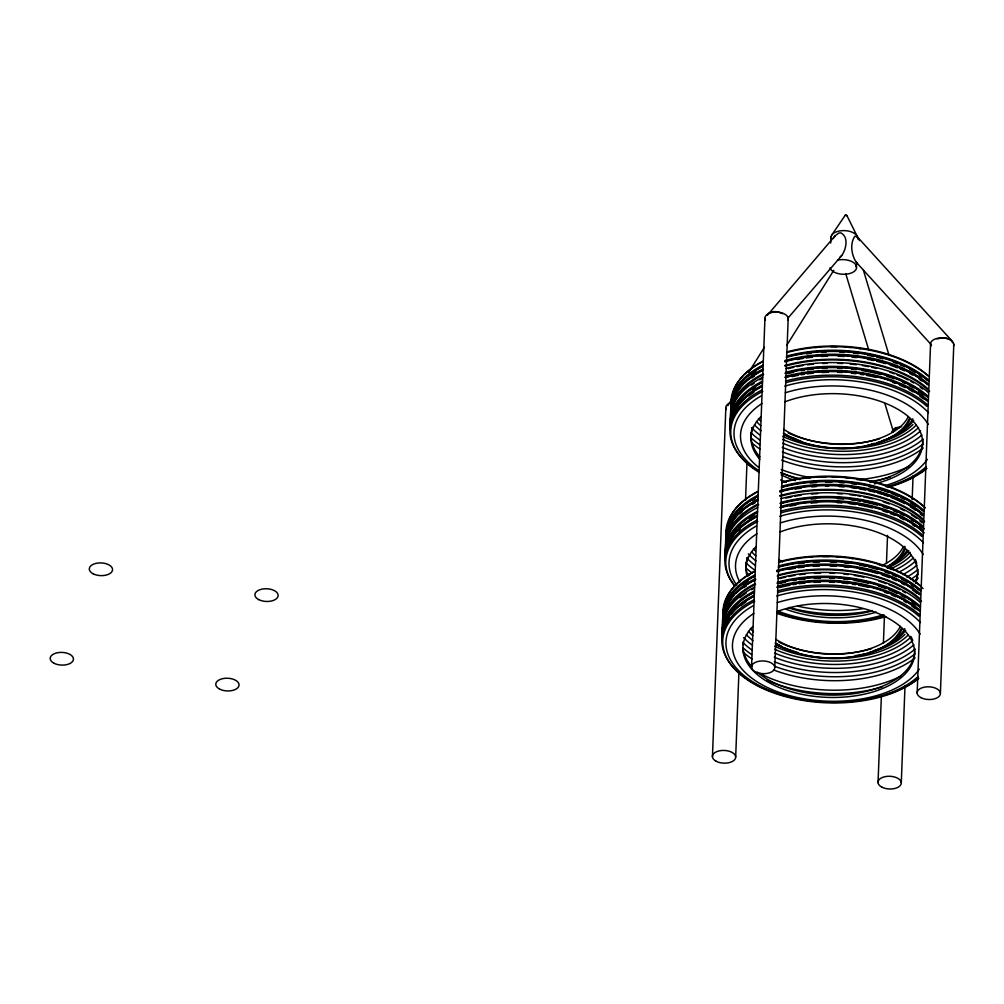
<?xml version="1.0" encoding="UTF-8"?>
<svg xmlns="http://www.w3.org/2000/svg" width="1004" height="1004" viewBox="0 0 1004 1004"><rect width="100%" height="100%" fill="white"/><g stroke="black" fill="none" stroke-linecap="round" stroke-linejoin="round"><path stroke-width="1.5" d="M712.438 756.74L725.842 407.837M735.681 756.853L738.919 672.366M745.533 500.268L746.976 462.718M751.544 667.258L764.948 318.368M774.787 667.371L788.19 318.481M830.71 243.081L830.935 236.982M878.048 782.58L881.349 696.525M883.394 643.338L884.474 615.176M886.457 563.545L887.536 535.383M901.291 782.693L905.018 685.694M912.172 499.515L913.063 476.047M917.154 693.099L930.557 344.209M940.397 693.212L953.8 344.322M845.268 215.182L846.861 215.534L845.268 215.182L831.688 235.137M855.797 266.675L857.102 263.663M767.269 315.356L834.977 235.94L838.817 233.028L840.762 232.84C849.007 236.844 846.121 249.469 841.691 255.568L787.738 318.368M727.8 405.704L733.623 396.404M748.607 372.484L764.433 347.246M786.647 345.501L833.784 270.302M833.333 238.463L834.977 235.94M839.821 257.426L841.691 255.568M767.897 314.014C771.8 310.249 778.188 311.391 782.568 313.687M937.159 338.888C942.016 337.658 948.78 336.93 952.206 341.373L952.432 342.703M901.592 426.6L895.267 427.905L894.024 429.009L893.422 431.833L884.888 403.508M951.29 340.168L857.215 236.756L854.755 236.329C849.823 243.721 851.442 255.041 856.236 262.22L931.536 344.987M856.236 262.22L857.491 262.885M857.215 236.756L859.537 240.596M846.849 215.408L857.516 237.007M863.44 270.327L889.067 355.353M845.795 273.803L868.711 349.831M726.356 409.494A11.634 6.35 2.2 0 1 731.238 402.353M765.462 320.012A11.634 6.35 2.2 0 1 776.105 312.056A11.634 6.35 2.2 0 1 787.914 320.125M931.072 345.853A11.634 6.35 2.2 0 1 941.714 337.896A11.634 6.35 2.2 0 1 953.524 345.966M740.023 513.822A106.022 57.893 2.2 0 1 742.144 511.864M752.147 504.548A106.022 57.893 2.2 0 1 754.958 502.878M795.181 489.111A106.022 57.893 2.2 0 1 801.33 488.107M811.759 486.927A106.022 57.893 2.2 0 1 816.327 486.601M825.526 486.287A106.022 57.893 2.2 0 1 828.589 486.275M839.344 486.626A106.022 57.893 2.2 0 1 843.987 486.965M851.63 487.768A106.022 57.893 2.2 0 1 856.136 488.383M859.273 488.885A106.022 57.893 2.2 0 1 865.548 490.052M868.648 490.718A106.022 57.893 2.2 0 1 874.748 492.198M877.734 493.014A106.022 57.893 2.2 0 1 882.089 494.307M883.608 494.796A106.022 57.893 2.2 0 1 888.101 496.327M891.037 497.432A106.022 57.893 2.2 0 1 904.692 503.631M910.289 506.832A106.022 57.893 2.2 0 1 915.51 510.258M920.241 513.872A106.022 57.893 2.2 0 1 922.4 515.73M729.506 527.552A106.022 57.893 2.2 0 1 757.543 500.318M780.434 491.332A106.022 57.893 2.2 0 1 922.45 514.537M726.093 534.944A107.215 58.546 2.2 0 1 758.309 491.558M781.576 482.761A107.215 58.546 2.2 0 1 923.743 506.631M884.16 616.205A103.048 56.274 2.2 0 1 776.845 612.314M736.685 585.031A103.048 56.274 2.2 0 1 756.301 526.033M779.807 516.307A103.048 56.274 2.2 0 1 923.504 542.888M886.043 616.594A106.324 58.069 2.2 0 1 776.607 613.18M734.602 585.683A106.324 58.069 2.2 0 1 757.794 521.54M780.861 512.818A106.324 58.069 2.2 0 1 921.86 536.487M725.766 543.729A107.215 58.546 2.2 0 1 757.97 500.331M779.794 491.935A107.215 58.546 2.2 0 1 923.416 515.403M738.555 526.912A106.022 57.893 2.2 0 1 740.601 524.941M748.984 518.378A106.022 57.893 2.2 0 1 754.493 514.989M811.295 499.038A106.022 57.893 2.2 0 1 815.863 498.699M837.336 498.637A106.022 57.893 2.2 0 1 843.523 499.063M851.166 499.866A106.022 57.893 2.2 0 1 855.672 500.494M857.24 500.732A106.022 57.893 2.2 0 1 860.39 501.26M863.528 501.837A106.022 57.893 2.2 0 1 877.27 505.112M883.144 506.894A106.022 57.893 2.2 0 1 887.636 508.438M893.447 510.685A106.022 57.893 2.2 0 1 897.651 512.504M900.35 513.759A106.022 57.893 2.2 0 1 904.227 515.73M911.168 519.771A106.022 57.893 2.2 0 1 913.778 521.49M919.777 525.971A106.022 57.893 2.2 0 1 921.936 527.828M729.619 538.345A106.022 57.893 2.2 0 1 757.079 512.416M779.97 503.431A106.022 57.893 2.2 0 1 924.345 528.857M725.302 555.827A107.215 58.546 2.2 0 1 757.505 512.442M780.773 503.631A107.215 58.546 2.2 0 1 922.952 527.514M729.67 523.523A106.022 57.893 2.2 0 1 757.694 496.277M782.016 486.902A106.022 57.893 2.2 0 1 922.601 510.509M738.392 530.94A106.022 57.893 2.2 0 1 740.437 528.97M790.022 506.129A106.022 57.893 2.2 0 1 796.097 504.974M811.132 503.067A106.022 57.893 2.2 0 1 817.243 502.653M837.185 502.678A106.022 57.893 2.2 0 1 841.816 502.979M849.497 503.719A106.022 57.893 2.2 0 1 855.508 504.523M858.658 505.025A106.022 57.893 2.2 0 1 872.627 507.949M882.98 510.923A106.022 57.893 2.2 0 1 887.473 512.467M890.41 513.571A106.022 57.893 2.2 0 1 894.715 515.316M900.186 517.8A106.022 57.893 2.2 0 1 904.077 519.771M912.335 524.653A106.022 57.893 2.2 0 1 914.882 526.397M728.891 543.691A106.022 57.893 2.2 0 1 756.928 516.445M779.807 507.472A106.022 57.893 2.2 0 1 924.195 532.898M725.942 550.305A107.215 58.546 2.2 0 1 757.832 504.133M779.644 495.738A107.215 58.546 2.2 0 1 923.266 519.206M725.139 559.868A107.215 58.546 2.2 0 1 757.355 516.47M780.61 507.673A107.215 58.546 2.2 0 1 922.789 531.543M860.968 621.15A107.215 58.546 2.2 0 1 856.45 621.664M845.669 622.43A107.215 58.546 2.2 0 1 841.013 622.58M833.282 622.568A107.215 58.546 2.2 0 1 828.614 622.417M819.239 621.777A107.215 58.546 2.2 0 1 814.608 621.288M807.015 620.246A107.215 58.546 2.2 0 1 783.635 614.912M782.267 614.486A107.215 58.546 2.2 0 1 777.698 612.967M734.802 585.909A107.215 58.546 2.2 0 1 757.217 520.034M780.472 511.224A107.215 58.546 2.2 0 1 922.651 535.107M904.993 546.327A72.765 39.733 2.2 0 1 886.494 566.971M905.332 548.862A74.108 40.474 2.2 0 1 887.511 566.946M725.967 538.508A107.215 58.546 2.2 0 1 758.171 495.11M781.438 486.312A107.215 58.546 2.2 0 1 923.617 510.183M725.817 553.618A107.215 58.546 2.2 0 1 757.694 507.459M780.961 498.649A107.215 58.546 2.2 0 1 923.14 522.519M725.804 542.549A107.215 58.546 2.2 0 1 758.02 499.151M779.844 490.755A107.215 58.546 2.2 0 1 923.454 514.224M903.336 546.703A72.514 39.595 2.2 0 1 881.55 565.666M782.681 561.901A72.514 39.595 2.2 0 1 778.753 559.529M883.394 614.787A96.447 52.672 2.2 0 1 778.414 611.26M739.86 582.044A96.447 52.672 2.2 0 1 756.941 533.701M780.384 522.921A96.447 52.672 2.2 0 1 923.216 554.459M785.894 498.122A106.022 57.893 2.2 0 1 791.867 496.804M794.917 496.227A106.022 57.893 2.2 0 1 801.054 495.236M811.483 494.043A106.022 57.893 2.2 0 1 817.582 493.642M837.537 493.654A106.022 57.893 2.2 0 1 842.168 493.955M849.836 494.696A106.022 57.893 2.2 0 1 855.86 495.499M857.429 495.75A106.022 57.893 2.2 0 1 860.579 496.277M863.716 496.854A106.022 57.893 2.2 0 1 872.965 498.925M883.332 501.912A106.022 57.893 2.2 0 1 889.293 503.995M900.538 508.777A106.022 57.893 2.2 0 1 904.416 510.747M911.368 514.788A106.022 57.893 2.2 0 1 916.464 518.265M919.965 520.988A106.022 57.893 2.2 0 1 922.124 522.846M725.917 539.7A107.215 58.546 2.2 0 1 758.133 496.302M781.388 487.505A107.215 58.546 2.2 0 1 923.567 511.375M725.189 558.676A107.215 58.546 2.2 0 1 757.392 515.278M780.66 506.48A107.215 58.546 2.2 0 1 922.839 530.35M915.573 561.035A95.242 52.02 2.2 0 1 898.241 572.443M756.012 560.96A95.242 52.02 2.2 0 1 748.344 553.869M728.251 535.471A106.022 57.893 2.2 0 1 758.66 504.623M780.246 496.315A106.022 57.893 2.2 0 1 924.621 521.741M870.819 611.31A85.892 46.912 2.2 0 1 788.981 607.909M748.03 576.17A85.892 46.912 2.2 0 1 747.578 557.32M915.209 559.328A85.892 46.912 2.2 0 1 916.715 563.395M917.756 570.385A85.892 46.912 2.2 0 1 915.661 581.002M729.544 518.767A106.324 58.069 2.2 0 1 757.656 491.445M782.041 482.046A106.324 58.069 2.2 0 1 925.424 507.936M876.329 612.126A85.892 46.912 2.2 0 1 785.931 609.227M747.014 575.819A85.892 46.912 2.2 0 1 755.799 546.929M779.807 532.057A85.892 46.912 2.2 0 1 878.211 532.559A85.892 46.912 2.2 0 1 915.56 583.374M805.647 478.205A103.048 56.274 2.2 0 1 810.266 477.691M821.247 476.95A103.048 56.274 2.2 0 1 825.991 476.837M832.103 476.862A103.048 56.274 2.2 0 1 836.583 477.013M845.594 477.628A103.048 56.274 2.2 0 1 850.049 478.092M857.429 479.121A103.048 56.274 2.2 0 1 863.54 480.201M917.945 574.288A101.931 55.672 2.2 0 1 910.528 579.484M752.272 573.133A101.931 55.672 2.2 0 1 746.825 568.728M725.34 554.647A107.215 58.546 2.2 0 1 757.556 511.249M780.811 502.452A107.215 58.546 2.2 0 1 922.99 526.322M911.281 555.212A88.063 48.092 2.2 0 1 890.372 568.929M755.497 551.096A88.063 48.092 2.2 0 1 753.452 548.774M913.527 557.735A91.778 50.125 2.2 0 1 894.162 570.397M755.786 555.927A91.778 50.125 2.2 0 1 751.494 551.673M917.982 569.494A100.5 54.881 2.2 0 1 906.901 577.087M755.259 570.485A100.5 54.881 2.2 0 1 745.922 562.817M871.961 610.52A101.931 55.672 2.2 0 1 789.131 607.445M862.875 608.725A102.421 55.935 2.2 0 1 797.829 606.203M918.208 578.141A102.421 55.935 2.2 0 1 913.364 581.68M749.461 575.229A102.421 55.935 2.2 0 1 747.302 573.447M740.174 509.781A106.022 57.893 2.2 0 1 742.307 507.823M752.31 500.507A106.022 57.893 2.2 0 1 755.121 498.85M810.391 483.024A106.022 57.893 2.2 0 1 816.49 482.573M825.69 482.246A106.022 57.893 2.2 0 1 831.801 482.284M839.507 482.598A106.022 57.893 2.2 0 1 844.138 482.924M851.781 483.727A106.022 57.893 2.2 0 1 856.286 484.355M868.811 486.676A106.022 57.893 2.2 0 1 874.911 488.157M877.885 488.973A106.022 57.893 2.2 0 1 882.24 490.278M883.758 490.755A106.022 57.893 2.2 0 1 888.251 492.299M891.188 493.391A106.022 57.893 2.2 0 1 898.266 496.365M900.964 497.633A106.022 57.893 2.2 0 1 904.855 499.603M910.452 502.791A106.022 57.893 2.2 0 1 915.661 506.229M916.953 565.152A98.216 53.639 2.2 0 1 902.809 574.627M754.682 565.014A98.216 53.639 2.2 0 1 746.7 557.96M910.113 552.326A84.349 46.059 2.2 0 1 887.298 568.088M908.733 550.543A80.885 44.176 2.2 0 1 887.699 566.796M907.114 550.28A77.91 42.544 2.2 0 1 887.862 566.695M751.87 377.918A106.022 57.893 2.2 0 1 754.443 376.111M797.151 359.52A106.022 57.893 2.2 0 1 803.25 358.415M806.325 357.951A106.022 57.893 2.2 0 1 812.236 357.211M821.335 356.445A106.022 57.893 2.2 0 1 827.472 356.182M838.177 356.194A106.022 57.893 2.2 0 1 844.351 356.47M852.057 357.085A106.022 57.893 2.2 0 1 856.625 357.6M867.418 359.281A106.022 57.893 2.2 0 1 873.656 360.549M876.73 361.264A106.022 57.893 2.2 0 1 885.654 363.699M890.109 365.13A106.022 57.893 2.2 0 1 897.488 367.841M900.337 369.008A106.022 57.893 2.2 0 1 904.466 370.865M909.699 373.475A106.022 57.893 2.2 0 1 912.536 375.032M919.25 379.223A106.022 57.893 2.2 0 1 921.735 380.993M734.514 397.396A106.022 57.893 2.2 0 1 742.922 384.645M744.064 383.465A106.022 57.893 2.2 0 1 762.551 370.15M785.429 361.176A106.022 57.893 2.2 0 1 927.445 384.381M731.1 404.788A107.215 58.546 2.2 0 1 763.316 361.39M786.571 352.592A107.215 58.546 2.2 0 1 928.75 376.462M926.19 466.647A103.048 56.274 2.2 0 1 886.231 486.865M759.112 470.838A103.048 56.274 2.2 0 1 761.296 395.865M784.814 386.138A103.048 56.274 2.2 0 1 928.499 412.719M926.855 468.416A106.324 58.069 2.2 0 1 888.201 487.241M759.35 472.495A106.324 58.069 2.2 0 1 762.789 391.372M785.856 382.649A106.324 58.069 2.2 0 1 926.855 406.319M731.088 416.346A107.215 58.546 2.2 0 1 762.977 370.175M784.789 361.779A107.215 58.546 2.2 0 1 928.411 385.247M912.975 424.504A84.349 46.059 2.2 0 1 877.948 442.814M875.124 443.517A84.349 46.059 2.2 0 1 867.858 445.023M801.945 441.66A84.349 46.059 2.2 0 1 783.685 434.682M913.728 420.387A80.885 44.176 2.2 0 1 881.474 441.007M796.122 439.062A80.885 44.176 2.2 0 1 791.679 437.342M788.83 436.112A80.885 44.176 2.2 0 1 783.459 433.49M752.674 389.113A106.022 57.893 2.2 0 1 755.322 387.343M787.789 373.676A106.022 57.893 2.2 0 1 793.675 372.258M801.255 370.777A106.022 57.893 2.2 0 1 804.317 370.275M807.316 369.848A106.022 57.893 2.2 0 1 813.265 369.146M822.401 368.455A106.022 57.893 2.2 0 1 826.995 368.28M837.712 368.292A106.022 57.893 2.2 0 1 842.343 368.481M851.593 369.183A106.022 57.893 2.2 0 1 856.161 369.71M862.235 370.564A106.022 57.893 2.2 0 1 880.784 374.542M886.632 376.249A106.022 57.893 2.2 0 1 894.112 378.809M902.646 382.336A106.022 57.893 2.2 0 1 905.344 383.603M909.235 385.574A106.022 57.893 2.2 0 1 913.464 387.946M918.773 391.322A106.022 57.893 2.2 0 1 923.642 394.898M734.049 409.494A106.022 57.893 2.2 0 1 762.086 382.26M784.965 373.275A106.022 57.893 2.2 0 1 926.981 396.48M730.297 425.671A107.215 58.546 2.2 0 1 762.513 382.273M785.768 373.475A107.215 58.546 2.2 0 1 927.947 397.346M734.664 393.367A106.022 57.893 2.2 0 1 762.701 366.121M787.01 356.746A106.022 57.893 2.2 0 1 927.596 380.34M748.808 395.915A106.022 57.893 2.2 0 1 753.828 392.25M792.03 376.625A106.022 57.893 2.2 0 1 798.042 375.358M801.092 374.806A106.022 57.893 2.2 0 1 804.166 374.316M807.166 373.877A106.022 57.893 2.2 0 1 813.114 373.187M822.238 372.497A106.022 57.893 2.2 0 1 828.375 372.283M837.562 372.321A106.022 57.893 2.2 0 1 842.18 372.509M851.442 373.224A106.022 57.893 2.2 0 1 856.01 373.739M860.516 374.354A106.022 57.893 2.2 0 1 863.666 374.856M866.803 375.421A106.022 57.893 2.2 0 1 876.103 377.404M892.481 382.311A106.022 57.893 2.2 0 1 895.417 383.402M899.709 385.147A106.022 57.893 2.2 0 1 905.194 387.632M909.072 389.602A106.022 57.893 2.2 0 1 913.301 391.974M919.89 396.229A106.022 57.893 2.2 0 1 923.479 398.927M733.886 413.535A106.022 57.893 2.2 0 1 761.923 386.289M784.814 377.303A106.022 57.893 2.2 0 1 926.83 400.521M730.937 420.136A107.215 58.546 2.2 0 1 762.827 373.965M784.651 365.569A107.215 58.546 2.2 0 1 928.261 389.037M730.146 429.699A107.215 58.546 2.2 0 1 762.35 386.314M785.617 377.504A107.215 58.546 2.2 0 1 927.796 401.387M926.479 468.504A107.215 58.546 2.2 0 1 920.053 473.11M914.556 476.348A107.215 58.546 2.2 0 1 894.338 484.857M753.477 468.19A107.215 58.546 2.2 0 1 762.212 389.866M785.479 381.068A107.215 58.546 2.2 0 1 927.658 404.938M908.996 419.057A72.765 39.733 2.2 0 1 856.023 447.407A72.765 39.733 2.2 0 1 783.421 433.176M910.339 418.706A74.108 40.474 2.2 0 1 857.316 447.47A74.108 40.474 2.2 0 1 783.735 433.904M730.962 408.352A107.215 58.546 2.2 0 1 763.178 364.954M786.433 356.156A107.215 58.546 2.2 0 1 928.612 380.027M730.812 423.462A107.215 58.546 2.2 0 1 762.701 377.291M785.956 368.493A107.215 58.546 2.2 0 1 928.135 392.363M920.568 430.867A95.242 52.02 2.2 0 1 782.718 443.253M761.019 430.804A95.242 52.02 2.2 0 1 754.406 424.83M730.812 412.38A107.215 58.546 2.2 0 1 763.015 368.983M784.839 360.587A107.215 58.546 2.2 0 1 928.462 384.055M908.344 416.534A72.514 39.595 2.2 0 1 854.956 443.68A72.514 39.595 2.2 0 1 783.76 429.373M927.357 459.33A96.447 52.672 2.2 0 1 885.541 485.497M786.257 482.171A96.447 52.672 2.2 0 1 780.635 479.962M758.647 467.362A96.447 52.672 2.2 0 1 761.948 403.533M785.379 392.765A96.447 52.672 2.2 0 1 928.223 424.303M751.594 385.034A106.022 57.893 2.2 0 1 754.18 383.239M759.689 379.838A106.022 57.893 2.2 0 1 762.224 378.458M787.977 368.694A106.022 57.893 2.2 0 1 793.863 367.276M796.875 366.636A106.022 57.893 2.2 0 1 802.974 365.544M807.517 364.866A106.022 57.893 2.2 0 1 813.453 364.163M822.59 363.473A106.022 57.893 2.2 0 1 827.196 363.297M837.901 363.31A106.022 57.893 2.2 0 1 842.532 363.498M850.25 364.05A106.022 57.893 2.2 0 1 856.362 364.728M862.436 365.582A106.022 57.893 2.2 0 1 868.711 366.698M871.836 367.338A106.022 57.893 2.2 0 1 876.454 368.393M889.833 372.246A106.022 57.893 2.2 0 1 894.3 373.827M897.212 374.956A106.022 57.893 2.2 0 1 908.143 379.926M910.854 381.369A106.022 57.893 2.2 0 1 913.653 382.963M920.229 387.218A106.022 57.893 2.2 0 1 922.663 389M916.288 425.043A88.063 48.092 2.2 0 1 782.656 436.338M760.505 420.927A88.063 48.092 2.2 0 1 758.447 418.605M921.948 434.996A98.216 53.639 2.2 0 1 782.304 447.37M759.689 434.857A98.216 53.639 2.2 0 1 751.695 427.792M730.912 409.532A107.215 58.546 2.2 0 1 763.128 366.134M786.383 357.336A107.215 58.546 2.2 0 1 928.562 381.206M730.184 428.52A107.215 58.546 2.2 0 1 762.4 385.122M785.655 376.324A107.215 58.546 2.2 0 1 927.834 400.194M918.522 427.578A91.778 50.125 2.2 0 1 782.668 439.426M760.794 425.771A91.778 50.125 2.2 0 1 756.489 421.517M879.567 438.798A79.692 43.523 2.2 0 1 788.265 432.937M912.887 418.806A77.91 42.544 2.2 0 1 877.132 442.664M874.384 443.417A77.91 42.544 2.2 0 1 871.572 444.107M800.514 440.982A77.91 42.544 2.2 0 1 785.379 434.606M733.246 405.315A106.022 57.893 2.2 0 1 763.667 374.454M785.241 366.159A106.022 57.893 2.2 0 1 929.629 391.573M922.689 438.698A85.892 46.912 2.2 0 1 869.953 482.472M799.849 479.598A85.892 46.912 2.2 0 1 781.25 472.495M759.94 456.983A85.892 46.912 2.2 0 1 751.117 437.832M751.055 436.313A85.892 46.912 2.2 0 1 752.586 427.164M732.029 403.646A106.324 58.069 2.2 0 1 731.954 400.621M732.167 397.584A106.324 58.069 2.2 0 1 732.669 394.547M733.472 391.547A106.324 58.069 2.2 0 1 742.985 375.822M744.127 374.643A106.324 58.069 2.2 0 1 762.663 361.289M787.048 351.889A106.324 58.069 2.2 0 1 928.047 375.559M784.802 401.889A85.892 46.912 2.2 0 1 909.95 418.028A85.892 46.912 2.2 0 1 874.283 483.878M795.394 480.627A85.892 46.912 2.2 0 1 781.162 474.867M759.852 459.355A85.892 46.912 2.2 0 1 760.806 416.773M815.261 347.535A103.048 56.274 2.2 0 1 819.942 347.133M830.986 346.669A103.048 56.274 2.2 0 1 837.098 346.706M844.59 347.007A103.048 56.274 2.2 0 1 850.589 347.472M857.993 348.3A103.048 56.274 2.2 0 1 860.905 348.714M922.977 439.325A100.5 54.881 2.2 0 1 782.354 451.888M760.254 440.317A100.5 54.881 2.2 0 1 750.929 432.649M922.94 444.132A101.931 55.672 2.2 0 1 782.919 456.519M759.664 444.672A101.931 55.672 2.2 0 1 751.833 438.572M730.347 424.479A107.215 58.546 2.2 0 1 762.551 381.093M785.818 372.283A107.215 58.546 2.2 0 1 927.997 396.166M890.335 476.975A101.931 55.672 2.2 0 1 870.732 481.506M799.899 478.795A101.931 55.672 2.2 0 1 780.773 472.809M908.959 466.283A102.421 55.935 2.2 0 1 857.203 479.749M810.366 477.553A102.421 55.935 2.2 0 1 781.212 469.558M923.216 447.972A102.421 55.935 2.2 0 1 781.576 460.07M760.404 449.353A102.421 55.935 2.2 0 1 752.297 443.291M750.791 374.806A106.022 57.893 2.2 0 1 755.937 371.204M806.476 353.91A106.022 57.893 2.2 0 1 810.893 353.345M821.485 352.404A106.022 57.893 2.2 0 1 826.091 352.191M839.871 352.203A106.022 57.893 2.2 0 1 844.502 352.429M853.739 353.207A106.022 57.893 2.2 0 1 858.294 353.759M867.581 355.24A106.022 57.893 2.2 0 1 873.806 356.52M876.881 357.236A106.022 57.893 2.2 0 1 882.892 358.817M893.246 362.13A106.022 57.893 2.2 0 1 897.639 363.799M900.488 364.979A106.022 57.893 2.2 0 1 904.629 366.824M909.85 369.434A106.022 57.893 2.2 0 1 915.447 372.635M919.4 375.182A106.022 57.893 2.2 0 1 921.885 376.952M743.813 587.767A106.022 57.893 2.2 0 1 746.386 585.972M789.081 569.381A106.022 57.893 2.2 0 1 795.193 568.277M798.268 567.8A106.022 57.893 2.2 0 1 804.166 567.059M813.265 566.294A106.022 57.893 2.2 0 1 819.402 566.03M830.12 566.043A106.022 57.893 2.2 0 1 836.294 566.319M844 566.934A106.022 57.893 2.2 0 1 848.568 567.461M859.361 569.13A106.022 57.893 2.2 0 1 877.596 573.56M882.052 574.978A106.022 57.893 2.2 0 1 889.418 577.689M892.267 578.869A106.022 57.893 2.2 0 1 896.409 580.714M901.63 583.324A106.022 57.893 2.2 0 1 904.478 584.893M912.448 589.95A106.022 57.893 2.2 0 1 917.179 593.565M726.444 607.244A106.022 57.893 2.2 0 1 733.773 595.711M736.007 593.314A106.022 57.893 2.2 0 1 755.799 579.333M777.372 571.025A106.022 57.893 2.2 0 1 919.388 594.23M723.043 614.636A107.215 58.546 2.2 0 1 755.246 571.251M778.514 562.441A107.215 58.546 2.2 0 1 923.078 588.557M918.12 676.495A103.048 56.274 2.2 0 1 767.884 689.648A103.048 56.274 2.2 0 1 753.238 605.726M776.757 595.999A103.048 56.274 2.2 0 1 920.442 622.58M918.798 678.265A106.324 58.069 2.2 0 1 762.099 688.154A106.324 58.069 2.2 0 1 754.732 601.233M777.799 592.498A106.324 58.069 2.2 0 1 918.798 616.18M723.018 626.195A107.215 58.546 2.2 0 1 754.908 580.023M776.732 571.627A107.215 58.546 2.2 0 1 920.354 595.096M904.918 634.352A84.349 46.059 2.2 0 1 869.891 652.663M867.067 653.378A84.349 46.059 2.2 0 1 855.345 655.599M793.875 651.508A84.349 46.059 2.2 0 1 775.628 644.53M905.671 630.236A80.885 44.176 2.2 0 1 873.417 650.856M780.761 645.961A80.885 44.176 2.2 0 1 775.389 643.338M725.942 620.535A106.022 57.893 2.2 0 1 727.16 617.912M779.719 583.525A106.022 57.893 2.2 0 1 785.605 582.107M793.185 580.626A106.022 57.893 2.2 0 1 796.26 580.136M799.259 579.697A106.022 57.893 2.2 0 1 805.208 579.007M814.332 578.317A106.022 57.893 2.2 0 1 820.469 578.103M829.655 578.141A106.022 57.893 2.2 0 1 834.274 578.329M843.536 579.044A106.022 57.893 2.2 0 1 848.104 579.559M854.178 580.425A106.022 57.893 2.2 0 1 868.196 583.224M878.563 586.098A106.022 57.893 2.2 0 1 886.043 588.67M888.954 589.787A106.022 57.893 2.2 0 1 897.287 593.452M901.165 595.422A106.022 57.893 2.2 0 1 905.395 597.794M911.983 602.049A106.022 57.893 2.2 0 1 915.573 604.747M725.98 619.355A106.022 57.893 2.2 0 1 754.017 592.109M776.908 583.123A106.022 57.893 2.2 0 1 918.924 606.341M722.24 635.519A107.215 58.546 2.2 0 1 754.443 592.122M777.711 583.324A107.215 58.546 2.2 0 1 919.89 607.194M726.607 603.216A106.022 57.893 2.2 0 1 754.644 575.97M778.953 566.595A106.022 57.893 2.2 0 1 919.538 590.201M740.751 605.776A106.022 57.893 2.2 0 1 745.771 602.099M779.568 587.566A106.022 57.893 2.2 0 1 789.985 585.219M793.034 584.667A106.022 57.893 2.2 0 1 796.109 584.165M799.109 583.738A106.022 57.893 2.2 0 1 805.045 583.035M814.181 582.345A106.022 57.893 2.2 0 1 820.318 582.132M829.492 582.182A106.022 57.893 2.2 0 1 834.123 582.37M841.841 582.922A106.022 57.893 2.2 0 1 847.953 583.588M852.446 584.215A106.022 57.893 2.2 0 1 855.596 584.717M858.746 585.269A106.022 57.893 2.2 0 1 868.046 587.252M884.411 592.159A106.022 57.893 2.2 0 1 887.348 593.251M891.652 594.995A106.022 57.893 2.2 0 1 895.794 596.853M903.851 601.019A106.022 57.893 2.2 0 1 906.612 602.651M911.82 606.09A106.022 57.893 2.2 0 1 915.422 608.788M725.829 623.384A106.022 57.893 2.2 0 1 729.318 616.87M731.125 614.322A106.022 57.893 2.2 0 1 753.866 596.138M776.745 587.164A106.022 57.893 2.2 0 1 918.76 610.369M722.88 629.997A107.215 58.546 2.2 0 1 754.77 583.826M778.025 575.028A107.215 58.546 2.2 0 1 920.204 598.899M722.077 639.561A107.215 58.546 2.2 0 1 754.293 596.163M777.548 587.365A107.215 58.546 2.2 0 1 919.727 611.235M918.409 678.365A107.215 58.546 2.2 0 1 907.767 685.506M906.499 686.209A107.215 58.546 2.2 0 1 886.268 694.705M860.88 700.441A107.215 58.546 2.2 0 1 857.918 700.842M848.794 701.758A107.215 58.546 2.2 0 1 842.607 702.122M823.983 702.034A107.215 58.546 2.2 0 1 820.858 701.846M811.546 700.98A107.215 58.546 2.2 0 1 806.965 700.378M803.953 699.926A107.215 58.546 2.2 0 1 800.941 699.424M797.942 698.884A107.215 58.546 2.2 0 1 787.638 696.575M784.777 695.81A107.215 58.546 2.2 0 1 776.142 693.187M773.13 692.132A107.215 58.546 2.2 0 1 757.631 685.418M756.338 684.741A107.215 58.546 2.2 0 1 747.993 679.808M745.407 678.039A107.215 58.546 2.2 0 1 754.155 599.727M777.41 590.917A107.215 58.546 2.2 0 1 919.589 614.787M900.939 628.906A72.765 39.733 2.2 0 1 847.953 657.269A72.765 39.733 2.2 0 1 775.352 643.024M902.27 628.554A74.108 40.474 2.2 0 1 849.259 657.319A74.108 40.474 2.2 0 1 775.678 643.752M722.905 618.2A107.215 58.546 2.2 0 1 755.108 574.803M778.376 566.005A107.215 58.546 2.2 0 1 920.555 589.875M912.51 640.728A95.242 52.02 2.2 0 1 774.661 653.102M752.95 640.652A95.242 52.02 2.2 0 1 746.336 634.691M722.742 622.229A107.215 58.546 2.2 0 1 754.958 578.844M776.782 570.435A107.215 58.546 2.2 0 1 920.392 593.916M900.274 626.396A72.514 39.595 2.2 0 1 846.899 653.541A72.514 39.595 2.2 0 1 775.69 639.222M919.287 669.179A96.447 52.672 2.2 0 1 781.237 693.086A96.447 52.672 2.2 0 1 753.879 613.381M777.322 602.613A96.447 52.672 2.2 0 1 920.153 634.151M739.935 597.706A106.022 57.893 2.2 0 1 746.11 593.088M751.632 589.699A106.022 57.893 2.2 0 1 754.167 588.306M779.92 578.542A106.022 57.893 2.2 0 1 785.806 577.124M788.805 576.497A106.022 57.893 2.2 0 1 794.917 575.392M799.448 574.715A106.022 57.893 2.2 0 1 805.396 574.024M814.533 573.334A106.022 57.893 2.2 0 1 820.67 573.108M829.844 573.158A106.022 57.893 2.2 0 1 834.475 573.347M843.724 574.062A106.022 57.893 2.2 0 1 848.292 574.577M854.366 575.443A106.022 57.893 2.2 0 1 863.766 577.187M878.751 581.115A106.022 57.893 2.2 0 1 886.231 583.688M889.142 584.805A106.022 57.893 2.2 0 1 900.086 589.775M902.784 591.218A106.022 57.893 2.2 0 1 905.595 592.812M908.218 634.904A88.063 48.092 2.2 0 1 774.586 646.187M753.54 631.918A88.063 48.092 2.2 0 1 750.39 628.454M913.891 644.844A98.216 53.639 2.2 0 1 774.247 657.218M751.632 644.706A98.216 53.639 2.2 0 1 743.638 637.653M722.855 619.393A107.215 58.546 2.2 0 1 755.071 575.995M778.326 567.197A107.215 58.546 2.2 0 1 920.505 591.067M722.127 638.368A107.215 58.546 2.2 0 1 754.343 594.97M777.598 586.173A107.215 58.546 2.2 0 1 919.777 610.043M910.465 637.427A91.778 50.125 2.2 0 1 774.611 649.274M752.736 635.62A91.778 50.125 2.2 0 1 748.432 631.365M871.497 648.659A79.692 43.523 2.2 0 1 778.866 642.146M904.817 628.655A77.91 42.544 2.2 0 1 869.075 652.512M798.142 652.55A77.91 42.544 2.2 0 1 793.926 651.32M792.445 650.843A77.91 42.544 2.2 0 1 785.241 648.182M782.492 646.99A77.91 42.544 2.2 0 1 777.322 644.468M723.671 625.718A106.022 57.893 2.2 0 1 723.746 622.693M724.386 618.15A106.022 57.893 2.2 0 1 755.598 584.315M777.184 576.007A106.022 57.893 2.2 0 1 921.559 601.434M914.631 648.546A85.892 46.912 2.2 0 1 855.257 693.488A85.892 46.912 2.2 0 1 757.28 672.115M751.883 666.844A85.892 46.912 2.2 0 1 743.06 647.68M743.023 644.631A85.892 46.912 2.2 0 1 743.349 641.556M910.816 636.373A85.892 46.912 2.2 0 1 912.724 640.364M723.972 613.494A106.324 58.069 2.2 0 1 723.884 610.47M724.097 607.433A106.324 58.069 2.2 0 1 724.612 604.395M725.403 601.396A106.324 58.069 2.2 0 1 734.928 585.683M736.057 584.491A106.324 58.069 2.2 0 1 754.594 571.138M778.978 561.738A106.324 58.069 2.2 0 1 919.978 585.407M776.745 611.75A85.892 46.912 2.2 0 1 911.431 640.075A85.892 46.912 2.2 0 1 819.716 696.914A85.892 46.912 2.2 0 1 752.736 626.621M722.428 630.537A107.215 58.546 2.2 0 1 754.644 587.139M777.899 578.342A107.215 58.546 2.2 0 1 920.078 602.212M808.76 557.233A103.048 56.274 2.2 0 1 811.885 556.982M822.929 556.53A103.048 56.274 2.2 0 1 829.04 556.555M836.533 556.856A103.048 56.274 2.2 0 1 842.532 557.32M849.936 558.161A103.048 56.274 2.2 0 1 852.848 558.575M878.073 564.323A103.048 56.274 2.2 0 1 882.466 565.779M888.176 567.913A103.048 56.274 2.2 0 1 892.305 569.644M914.92 649.186A100.5 54.881 2.2 0 1 774.297 661.736M752.197 650.178A100.5 54.881 2.2 0 1 742.86 642.51M914.882 653.981A101.931 55.672 2.2 0 1 774.862 666.38M751.607 654.52A101.931 55.672 2.2 0 1 743.763 648.421M722.278 634.34A107.215 58.546 2.2 0 1 754.493 590.942M777.749 582.144A107.215 58.546 2.2 0 1 919.928 606.014M882.278 686.836A101.931 55.672 2.2 0 1 766.918 680.223M900.902 676.131A102.421 55.935 2.2 0 1 759.953 673.42M915.146 657.833A102.421 55.935 2.2 0 1 773.519 669.919M752.335 659.201A102.421 55.935 2.2 0 1 743.211 652.236M742.734 584.667A106.022 57.893 2.2 0 1 747.88 581.052M798.418 563.771A106.022 57.893 2.2 0 1 804.329 563.018M813.428 562.265A106.022 57.893 2.2 0 1 819.553 562.002M830.27 562.002A106.022 57.893 2.2 0 1 836.445 562.278M844.151 562.905A106.022 57.893 2.2 0 1 848.719 563.42M859.512 565.101A106.022 57.893 2.2 0 1 865.749 566.369M868.824 567.084A106.022 57.893 2.2 0 1 877.747 569.519M885.189 571.991A106.022 57.893 2.2 0 1 889.582 573.66M892.43 574.828A106.022 57.893 2.2 0 1 896.559 576.685M901.793 579.295A106.022 57.893 2.2 0 1 907.39 582.483M911.331 585.043A106.022 57.893 2.2 0 1 913.828 586.8M837.487 260.149A13.428 7.329 2.2 0 1 855.797 264.742A13.428 7.329 2.2 0 1 846.723 274.117A13.428 7.329 2.2 0 1 829.994 267.88M831.111 238.902A13.428 7.329 2.2 0 1 843.674 230.606A13.428 7.329 2.2 0 1 857.692 238.927M891.728 432.034A11.634 6.35 2.2 0 1 899.609 427.578M219.55 689.058A11.634 6.35 2.2 0 0 238.776 686.297A11.634 6.35 2.2 0 0 223.967 678.428A11.634 6.35 2.2 0 0 219.55 689.058M258.655 599.576A11.634 6.35 2.2 0 0 277.882 596.815A11.634 6.35 2.2 0 0 263.086 588.946A11.634 6.35 2.2 0 0 258.655 599.576M93.046 573.736A11.634 6.35 2.2 0 0 112.272 570.975A11.634 6.35 2.2 0 0 97.476 563.106A11.634 6.35 2.2 0 0 93.046 573.736M53.94 663.205A11.634 6.35 2.2 0 0 73.166 660.456A11.634 6.35 2.2 0 0 58.357 652.587A11.634 6.35 2.2 0 0 53.94 663.205M716.166 761.258A11.634 6.35 2.2 0 0 735.405 758.497A11.634 6.35 2.2 0 0 720.596 750.628A11.634 6.35 2.2 0 0 716.166 761.258M755.272 671.776A11.634 6.35 2.2 0 0 774.511 669.015A11.634 6.35 2.2 0 0 759.702 661.147A11.634 6.35 2.2 0 0 755.272 671.776M920.881 697.617A11.634 6.35 2.2 0 0 940.12 694.868A11.634 6.35 2.2 0 0 925.311 687A11.634 6.35 2.2 0 0 920.881 697.617M881.776 787.098A11.634 6.35 2.2 0 0 901.015 784.337A11.634 6.35 2.2 0 0 886.206 776.468A11.634 6.35 2.2 0 0 881.776 787.098"/></g></svg>
